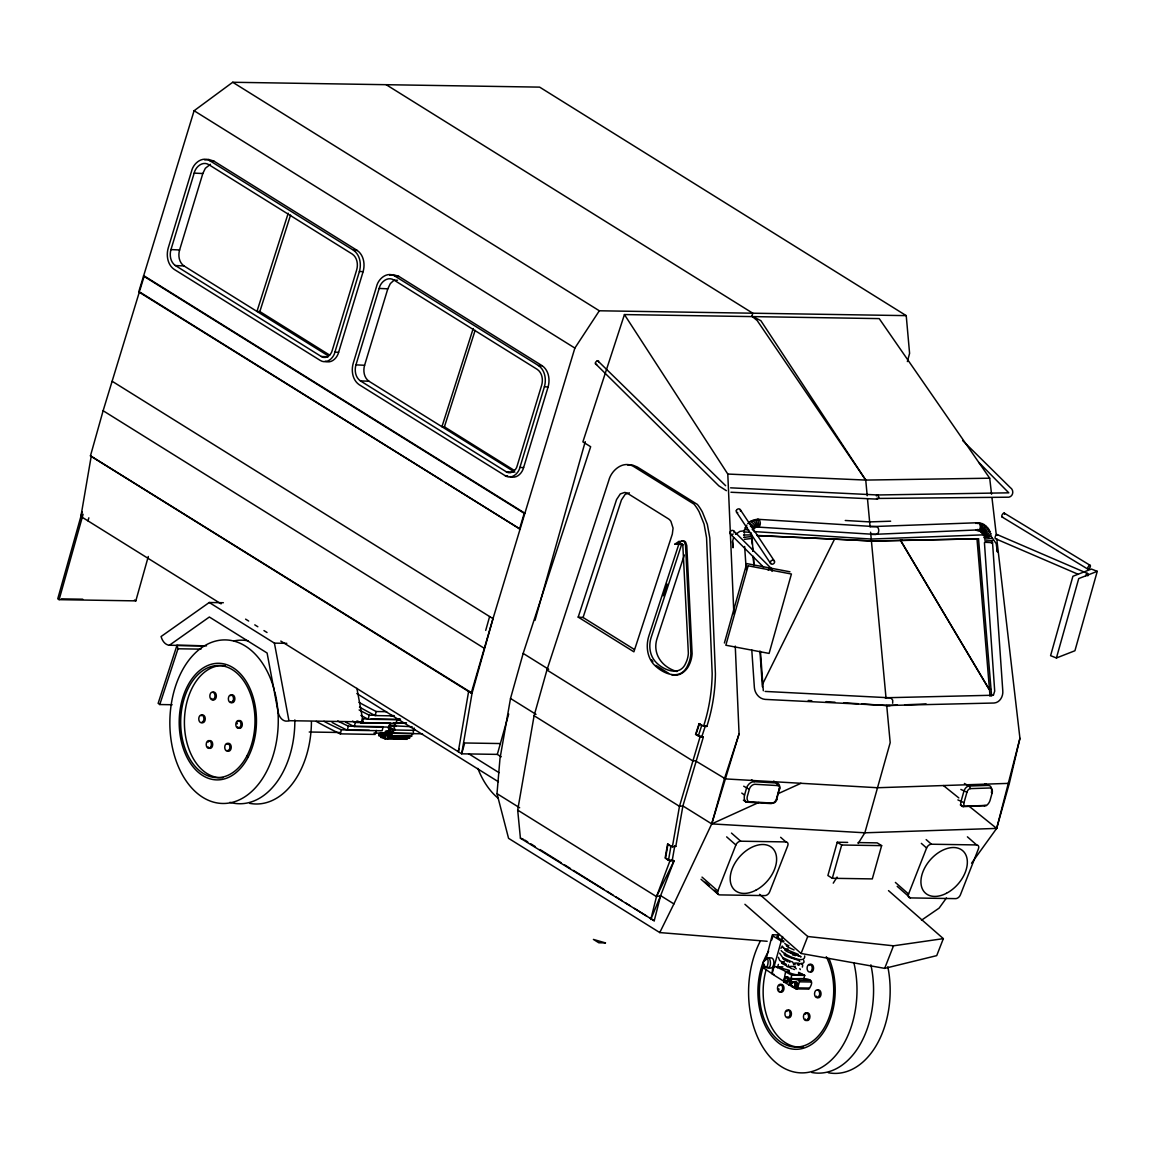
<?xml version="1.0" encoding="UTF-8"?>
<svg xmlns="http://www.w3.org/2000/svg" width="1155" height="1155" viewBox="0 0 1155 1155"><rect width="100%" height="100%" fill="white"/><g stroke="black" fill="none" stroke-linecap="round" stroke-linejoin="round"><path stroke-width="1.5" d="M795.16 967.385L796.243 968.785M767.151 941.282L659.765 932.576L508.561 838.328L496.997 793.644L499.971 758.691L510.51 698.472L523.172 653.412L590.653 446.725L582.885 441.874L624.436 314.579L879.215 318.607L989.705 478.199L991.567 494.239M383.835 733.295L383.359 738.464L383.388 733.064M390.173 735.677L410.213 735.995L409.577 738.276L389.957 737.958L390.173 735.677L387.806 730.971M744.398 539.342L752.136 538.418L751.327 538.605M782.96 958.058L783.494 959.357L788.114 961.783M468.685 691.037L458.29 751.717L459.156 748.613M701.951 736.312L705.445 725.6L706.802 726.452L703.539 726.192L699.078 723.636L695.584 734.349L703.308 737.15L682.894 805.93L675.805 846.398L672.383 846.803L667.576 844.132L665.136 858.021L668.471 860.345L672.326 859.869L674.015 860.923L660.631 895.645L654.235 920.766L520.414 838.212L517.685 810.103L534.101 715.725L546.936 670.001L608.757 480.581C611.298 470.085 623.512 459.907 634.052 466.75L694.126 504.201A59.945 40.569 -85.1 0 1 699.179 511.91L704.074 524.096L706.557 537.71L712.173 673.466A123.368 83.521 -85.1 0 1 703.568 726.206M659.765 932.576L673.899 903.917L660.631 895.645L650.799 919.481L656.488 896.626L674.015 860.923L669.914 860.923L665.569 857.963L667.994 844.074M668.471 860.345L670.94 846.225L667.576 844.132M672.383 846.803L679.472 806.334L700.046 736.904L695.584 734.349M672.326 859.869L674.794 845.763L675.805 846.398M790.872 978.444C796.705 979.815 818.419 974.849 809.511 988.074A1.906 1.256 -89.1 0 1 807.85 989.07L796.026 988.897L783.696 981.88L785.559 971.846L788.793 971.24A5.299 1.285 13.7 0 1 789.428 971.066M892.656 703.236L892.728 700.248L890.909 697.851L765.13 691.426M796.026 988.882A1.906 1.256 -89.1 0 0 797.701 987.9L799.433 981.649L798.798 980.205L791.983 978.458L790.092 985.201M779.683 789.269L779.798 788.764A3.783 2.844 -55 0 0 778.022 785.602L754.807 784.259A5.761 4.346 -55 0 0 749.537 788.62L747.227 796.762A6.887 5.183 -55 0 0 748.339 801.628L772.984 803.158A3.927 2.96 -55 0 0 776.579 800.184L779.437 788.23A5.371 4.043 -55 0 0 776.535 783.003L773.735 781.054M964.006 802.638L963.876 803.158A3.927 2.483 -60.7 0 0 965.335 806.204L986.572 805.41A6.887 4.346 -60.7 0 0 989.994 800.603L992.26 792.46A5.761 3.638 -60.7 0 0 990.138 787.984L970.171 788.634A3.783 2.382 -60.7 0 0 967.096 791.724L964.006 802.638L957.899 799.924M996.751 538.779L1019.937 738.319L1009.326 783.35L996.664 828.409L971.557 863.189M170.969 249.567C169.337 255.067 170.377 262.127 175.387 265.549L321.249 356.476C325.898 359.609 331.297 354.989 332.265 350.297L356.664 269.952C358.281 264.495 357.256 257.493 352.289 254.086L209.041 164.804C202.76 160.603 195.498 166.811 194.184 173.12L170.969 249.567L179.603 249.971L202.818 173.524L205.345 168.284L210.412 164.284M179.603 249.971C177.971 255.472 179.011 262.531 184.02 265.953L328.367 355.928M359.407 271.497C361.515 264.206 360.129 254.894 353.546 250.289L210.123 160.892C202.269 155.723 193.203 163.433 191.528 171.315L168.226 248.007C166.103 255.356 167.504 264.726 174.131 269.346L320.166 360.374C326.403 364.475 333.593 358.368 334.921 352.116L359.407 271.497L363.103 271.67C365.225 264.38 363.825 255.067 357.242 250.462L213.819 161.065L208.42 159.376L204.753 159.968M355.957 364.865C354.325 370.365 355.365 377.425 360.374 380.861L506.237 471.774C510.885 474.907 516.285 470.302 517.252 465.609L541.652 385.25C543.269 379.793 542.244 372.791 537.277 369.398L394.014 280.102C387.748 275.901 380.471 282.109 379.172 288.418L355.957 364.865L364.59 365.269L387.806 288.822L390.332 283.596L393.999 280.232M364.59 365.269C362.959 370.769 363.998 377.829 369.008 381.265L514.87 472.178M544.395 386.81C546.503 379.504 545.117 370.192 538.533 365.601L395.097 276.204C387.257 271.035 378.19 278.745 376.516 286.613L353.213 363.305C351.091 370.654 352.492 380.038 359.118 384.658L505.154 475.687C511.391 479.787 518.581 473.666 519.909 467.414L544.395 386.81L548.091 386.983C550.199 379.677 548.813 370.365 542.229 365.774L398.807 276.363L393.407 274.688L389.74 275.265M534.101 715.725L679.472 806.334L682.894 805.93L711.725 823.89L864.85 832.798L996.664 828.409L1019.937 738.319M907.368 361.573L909.591 353.372L906.227 315.633L539.63 87.13L232.718 82.265L194.098 110.736L138.716 291.897L520.169 529.163L445.238 482.458M442.192 480.552L139.409 291.825L103.127 410.732L90.437 455.922L471.24 693.13L472.063 693.144L492.997 618.647L574.872 348.074L599.33 310.782L906.227 315.633M82.222 511.737L57.75 598.81L59.107 599.662L135.828 600.874L148.302 556.479M59.107 599.662L83.102 514.293M87.982 520.891L88.848 517.801M316.239 721.399A747.097 495.004 -89.1 0 0 340.277 733.873L341.418 729.83L369.282 730.263M347.236 730.205L348.377 726.163L383.215 726.712L382.074 730.754L347.236 730.205A951.792 630.63 -89.1 0 1 332.135 722.467M354.195 726.553L355.336 722.51L390.173 723.059L389.033 727.101L354.195 726.553A1181.291 782.7 -89.1 0 1 345.793 722.222M358.064 721.283A1435.622 951.2 -89.1 0 0 361.154 722.886L362.28 718.858L367.507 718.93M360.894 715.407A1714.785 1136.159 -89.1 0 0 368.113 719.233L369.239 715.19L376.212 715.306M359.465 707.105A2018.752 1337.562 -89.1 0 0 375.072 715.58L376.198 711.538L386.651 711.697M376.256 730.379L375.115 734.421L340.277 733.858M384.37 737.583L381.035 737.525L382.392 732.718M397.118 719.406L395.992 723.434L361.154 722.886M485.721 630.399L489.619 616.539M471.24 693.13L492.997 618.647L112.223 381.309M501.212 756.799L497.329 754.388L508.676 714.05M535.01 620.351L585.239 441.629M867.203 495.755L865.745 480.076L757.204 320.585L751.934 316.196L752.771 313.207L386.174 84.69M724.402 642.989L746.722 563.597L789.977 571.797M735.259 646.078L739.07 733.873L724.402 778.845L711.725 823.89L673.899 903.917M775.178 801.238A5.515 4.158 -55 0 1 770.63 803.562L746.188 802.133A8.475 6.381 -55 0 1 744.571 795.044L746.505 788.172A7.349 5.544 -55 0 1 754.316 781.704L776.535 783.003L777.604 785.544M776.911 797.224L779.437 788.23M765.924 959.834L772.262 935.001A3.003 0.837 15.7 0 1 773.229 934.814L778.586 934.9M771.771 939.968L773.229 934.814M783.855 941.022L783.22 940.776A5.068 1.4 15.7 0 1 781.603 939.982L777.878 937.658L778.845 934.178M774.312 974.56A2.729 0.751 15.7 0 1 773.677 974.401L772.074 973.752L781.242 941.108L772.695 935.767M781.603 939.982L782.585 936.517M777.416 967.818L778.383 964.382M788.981 985.186L791.796 975.195L804.717 975.398L803.793 978.646M847.669 842.399L837.245 842.24L827.89 875.519L832.322 878.291L872.299 878.912L881.64 845.633L877.208 842.876L858.093 842.573M832.322 878.291L841.677 845.012L837.245 842.24M1056.421 657.975L1078.727 578.568L1097.25 571.35L1074.93 650.741L1056.421 657.975L1050.588 655.665L1072.908 576.273L1091.417 569.054L1097.25 571.35M519.49 529.235L524.211 513.34L524.991 513.296L144.216 275.958M139.885 290.237L143.74 277.547M325.248 361.27C331.427 363.839 337.246 357.949 338.617 352.289L363.103 271.67M510.236 476.567C516.415 479.152 522.233 473.247 523.605 467.587L548.091 386.983M739.07 733.873L711.725 823.89L758.777 802.48M288.216 213.227L256.959 311.417L259.832 311.561L329.724 355.134M259.832 311.561L290.555 215.075M473.204 328.54L441.946 426.715L444.401 426.845L514.293 470.417M444.401 426.845L475.124 330.359M203.482 645.804L176.96 645.385L158.134 703.352L159.78 704.536L172.153 704.738M159.78 704.536L177.986 648.778L176.96 645.385M578.193 617.117L616.568 499.552L620.293 493.936L624.523 492.478A13.153 8.908 -85.1 0 1 627.699 493.459L668.326 518.783A12.936 8.749 -85.1 0 1 670.925 521.381L673.062 528.138L672.326 534.086L633.893 651.824L578.193 617.117L583.073 617.492L634.254 649.399M583.073 617.492L621.448 499.942L625.173 494.326L629.403 492.853M679.602 541.796L648.807 636.16C645.948 645.27 646.93 656.083 653.109 663.649C662.349 673.986 680.873 681.724 687.889 664.977A21.873 14.813 -85.1 0 0 690.892 653.658L685.55 545.506L684.482 542.186A5.919 3.999 -85.1 0 0 682.114 540.713L679.602 541.796L680.829 541.883M663.215 595.807L667.07 584.011M682.807 545.001A1.891 1.285 -85.1 0 0 681.695 544.308L651.131 637.488C648.677 645.226 649.5 654.423 654.755 660.862C662.147 669.914 679.905 677.537 685.825 662.956A18.509 12.532 -85.1 0 0 688.366 653.384L682.807 545.001M684.323 554.992L657.238 637.964C651.998 653.297 661.512 667.07 676.902 671.503M695.989 734.378L699.497 723.665M698.284 736.024L701.778 725.326L699.078 723.636M733.569 537.551L732.559 541.464L733.05 547.773L732.559 541.623M381.67 732.949L380.486 736.269L381.035 737.525M386.362 731.086L388.08 737.496L387.546 738.983L385.943 731.043M517.685 810.103L656.488 896.626L669.914 860.923M888.498 890.62L943.346 938.64L936.719 955.633L884.687 968.366L801.094 953.481L807.735 936.503L759.571 894.331M884.687 968.366L893.494 945.815L943.346 938.64M717.832 891.01L735.879 844.984A4.432 2.888 -48.7 0 1 740.702 841.201L785.905 841.923A4.432 2.888 -48.7 0 1 787.724 845.807L769.678 891.833A4.432 2.888 -48.7 0 1 764.855 895.616L719.652 894.894A4.432 2.888 -48.7 0 1 717.832 891.01L702.023 877.107M910.371 897.911A4.432 2.888 -48.7 0 1 908.566 894.028L926.599 848.001A4.432 2.888 -48.7 0 1 931.421 844.218L976.625 844.94A4.432 2.888 -48.7 0 1 978.444 848.824L960.411 894.851A4.432 2.888 -48.7 0 1 955.589 898.633L910.371 897.911L897.19 886.333M764.596 960.931C771.251 948.934 773.345 974.878 764.827 966.244M762.56 684.193L834.574 539.082L871.419 540.973L978.53 538.793L991.611 696.09M382.305 735.778L378.97 735.721L380.587 732.573M798.437 965.118L799.477 964.627L797.311 964.642M876.313 495.914L877.627 494.975L1008.777 492.824L978.935 462.52M833.246 883.156L837.072 877.064M858.151 843.482L864.85 832.798L890.187 742.679L886.722 705.546L861.76 703.944M946.45 897.969L939.116 908.119L921.473 920.217M993.416 695.18L994.7 691.109L984.435 542.691L985.533 542.316L992.535 542.662L1002.785 690.849C1003.334 696.263 999.912 702.644 994.007 703.02L885.957 705.546M992.535 542.662L991.438 543.038M780.896 948.298L781.935 947.042M735.547 534.332L739.893 531.372L743.329 530.939M788.793 971.24L788.576 971.889A5.717 1.386 13.7 0 0 792.056 973.752L794.813 974.459A5.299 1.285 13.7 0 0 798.87 974.531L799.087 973.867A5.732 1.386 13.7 0 0 798.654 973.42M754.432 520.053L756.236 519.375A4.1 2.57 81.9 0 1 758.026 520.963L758.748 523.879A3.826 2.397 81.9 0 1 757.983 526.42L756.178 527.099M681.58 544.236L674.91 544.164L679.169 541.204M756.366 519.981L757.565 519.274L876.905 526.752C879.778 528.153 879.33 534.375 875.851 534.476L757.449 527.055M786.714 977.592L787.522 977.116A2.599 1.718 -89.1 0 1 789.067 978.068L789.399 979.267A2.411 1.588 -89.1 0 1 788.75 981.533L787.955 982.024A2.599 1.718 -89.1 0 1 786.411 981.057M384.904 733.656L385.048 739.027L385.207 731.563M984.118 537.653L991.481 535.891M794.467 982.169L795.434 981.62A3.119 2.065 -89.1 0 1 797.268 982.818L797.657 984.262A2.888 1.906 -89.1 0 1 796.849 986.976L795.882 987.525A3.119 2.065 -89.1 0 1 794.409 986.875M802.393 967.096L802.682 964.945L801.137 963.299M975.888 523.46L977.246 522.753A4.1 2.873 -88.8 0 1 979.801 524.384L980.306 526.29A3.812 2.685 -88.8 0 1 979.166 529.856L871.823 534.447M223.377 602.722L209.243 602.506L161.065 636.549A14.495 9.601 -89.1 0 0 169.41 645.241L206.543 645.833M169.41 645.241L209.358 617.015L267.094 653.008L278.297 712.953A13.716 9.096 -89.1 0 0 288.923 720.691L363.161 721.861L356.909 688.38M977.679 523.576L979.787 522.912A4.1 2.815 -79.4 0 1 981.447 524.5L981.692 527.402A3.826 2.628 -79.4 0 1 980.364 529.943L978.242 530.607A4.1 2.815 -79.4 0 1 977.015 529.77M596.904 361.154L596.038 361.775A2.021 1.271 -45.1 0 0 595.273 363.507L718.858 485.88L726.394 490.687M786.497 945.396L788.057 947.172L794.106 949.944M404.669 739.344L405.78 738.767L393.364 738.608M785.342 953.351C778.817 955.806 801.325 959.935 799.65 961.494M778.239 793.629L800.964 783.292M769.475 958.058C776.478 955.676 774.413 972.106 768.349 967.269M980.263 523.634L981.707 523.432A4.1 2.671 -67.6 0 1 983.165 524.962L983.064 527.777A3.84 2.512 -67.6 0 1 981.447 530.232L979.296 530.896A4.1 2.671 -67.6 0 1 977.837 529.365M682.013 541.031L683.327 540.814A5.919 3.999 -85.1 0 1 685.695 542.287L686.777 545.593L692.119 653.759A21.873 14.813 -85.1 0 1 689.116 665.078C686.113 671.589 678.765 677.205 671.358 674.607M982.14 524.529L983.584 524.327A4.086 2.469 -56.9 0 1 984.883 526.579L984.392 528.413A3.869 2.324 -56.9 0 1 981.75 531.199L980.306 531.387A4.086 2.469 -56.9 0 1 979.31 530.636M751.486 536.57L743.748 537.364L744.542 537.349M656.488 896.626L660.631 895.645M389.221 723.752L405.477 723.016M787.941 948.847C776.954 950.522 803.967 956.456 800.863 956.961M784.346 961.639L782.18 962.086L781.791 963.227L786.945 966.071M777.965 935.463L776.824 936.777A5.703 1.588 15.7 0 0 777.864 937.658M960.281 804.891L963.357 806.623L986.384 805.526M991.524 541.089L992.621 540.713L984.681 540.887M989.07 536.887L990.037 536.729M756.944 535.444L869.989 540.887M748.469 801.758L746.188 802.133L743.387 800.184M988.045 537.118L984.233 537.609M991.337 538.504L992.448 538.317L984.565 539.197M870.596 532.195L871.419 540.973L869.845 541.19L872.631 540.93M871.072 541.146L978.53 538.793M627.598 464.916L632.565 465.061L637.3 466.995L697.389 504.446A59.945 40.569 -85.1 0 1 702.442 512.156L707.322 524.341L709.82 537.97L715.421 673.726A123.368 83.521 -85.1 0 1 706.817 726.452M870.942 526.637L977.246 522.753M786.353 945.685L788.764 945.584M784.938 949.959L787.623 949.843M886.722 705.546L897.464 705.113M904.625 704.824L926.093 703.944M890.635 521.194L869.643 521.901L845.258 520.486M991.611 790.28A7.349 4.649 -60.7 0 0 988.131 785.414L969.031 786.05L964.411 783.465M983.641 534.837L871.231 539.053L753.955 531.574M885.048 697.764L992.925 695.238M624.436 314.579L727.794 474.055L865.745 480.076L989.705 478.199M986.327 527.156L987.482 527.359A4.115 1.891 -39.1 0 1 987.366 529.669L986.125 531.17A3.898 1.79 -39.1 0 1 982.833 532.931L981.678 532.729A4.115 1.891 -39.1 0 1 981.302 531.805M752.194 529.293L752.916 529.293A3.898 1.992 38.7 0 0 753.883 527.489L753.046 525.973A4.115 2.093 38.7 0 0 749.783 523.605L748.238 523.388A3.898 1.992 38.7 0 0 747.675 523.59M61.316 598.868L82.727 599.214M209.243 602.506L274.428 643.133L286.801 643.335M177.986 648.778L200.97 649.139M390.145 715.523L393.624 715.58M375.072 715.58L394.23 715.883M396.916 719.045L400.482 719.103M371 718.988L399.861 719.435M368.113 719.233L399.457 719.724M395.79 722.64L406.488 722.813M389.206 725.571L412.118 726.74M388.889 727.318L393.119 729.96L414.76 730.364L414.111 727.968M388.787 729.498L391.892 733.107L411.931 733.425L411.743 736.341L392.123 736.038L388.383 730.364M309.222 732.01L339.801 732.487M373.96 733.035L384.745 733.208M388.109 727.924L393.884 733.338L422.513 733.8M388.08 737.496L408.119 737.814L407.166 739.301L385.048 739.027M500.375 743.546L464.714 742.983L461.668 753.825L497.329 754.388M546.936 670.001L692.307 760.611L695.57 760.871L725.412 778.86M1008.301 783.335L1009.326 783.35L877.526 787.739L724.402 778.845M841.677 845.012L881.64 845.633M782.917 966.865L776.16 966.764A4.274 2.83 -89.1 0 0 772.536 969.074L772.262 971.702A2.223 1.473 -89.1 0 0 773.07 974.56L784.808 981.894L783.696 981.88M798.798 980.205L810.608 980.393M799.39 981.808L811.214 981.995M797.701 987.886L809.511 988.074M984.681 525.568L985.359 525.583A4.086 2.195 -47.5 0 1 986.096 528.456L985.648 529.308A3.898 2.093 -47.5 0 1 981.952 532.08L981.288 532.065A4.086 2.195 -47.5 0 1 980.234 530.78M753.06 528.456L753.767 528.47A3.898 2.18 48.4 0 0 754.691 525.655L754.258 524.789A4.086 2.281 48.4 0 0 750.519 521.872L749.826 521.858A3.898 2.18 48.4 0 0 748.844 522.479M674.91 544.164L682.749 544.453L681.537 544.366M757.377 535.703L834.574 539.082M210.123 160.892L213.819 161.065M194.184 173.12L202.818 173.524M353.546 250.289L357.242 250.462M175.387 265.549L184.02 265.953M395.097 276.204L398.807 276.363M394.014 280.102L397.479 280.261M379.172 288.418L387.806 288.822M334.921 352.116L338.617 352.289M538.533 365.601L542.229 365.774M321.249 356.476L328.164 356.794M360.374 380.861L369.008 381.265M519.909 467.414L523.605 467.587M506.237 471.774L513.138 472.106M505.154 475.687L507.623 475.802M755.067 527.344L756.828 526.68A3.84 2.382 70.2 0 0 757.305 524.211L756.222 521.367A4.1 2.541 70.2 0 0 754.215 519.837L752.454 520.501A3.84 2.382 70.2 0 0 752.122 521.179M890.086 705.618L765.173 699.396C759.21 698.919 754.749 693.289 754.374 687.514L751.79 650.02M868.69 541.103L871.419 540.973L886.058 698.385M808.255 700.493L811.821 700.724M826.085 701.648L835.007 702.226M843.915 702.789L858.194 703.713M700.046 736.904L703.308 737.15M798.134 963.385C800.141 964.151 805.627 963.761 803.721 960.426M807.735 936.503L893.494 945.815M990.73 533.437L991.192 533.87A4.216 0.765 -18.3 0 1 989.474 534.909L983.757 535.934A4.216 0.765 -18.3 0 1 984.695 535.285M747.429 527.402L746.549 527.286A3.884 1.473 21.7 0 0 744.917 528.182L745.581 529.192M389.423 725.427L395.775 726.408L393.783 722.828M790.987 953.193L800.444 956.542M795.795 962.909L798.538 963.472M730.942 492.247L877.497 499.148L878.912 497.17L877.699 494.975L730.581 487.829M795.376 966.966L793.976 966.663A5.299 1.285 13.7 0 0 789.919 966.591L789.702 967.255A5.717 1.386 13.7 0 0 791.926 968.67M744.398 535.227L743.589 534.967L751.66 534.909M748.7 530.029L745.769 529.567A3.869 1.155 14.2 0 0 744.21 530.001L744.426 530.694M792.575 954.839L795.593 955.633M792.186 957.87L796.661 959.271M789.125 970.258L776.16 966.764L786.671 971.86M798.293 954.405L784.967 948.934M793.167 969.117L794.539 969.521M520.414 838.212L523.172 839.064M751.486 533.134L750.952 532.946A4.245 0.91 7.1 0 0 748.281 532.195L745.293 531.993A3.855 0.837 7.1 0 0 743.748 532.368L744.527 533.119M966.923 792.229L960.859 789.414M798.423 973.044L804.717 975.398L798.625 972.322M790.338 961.22L782.657 957.567L779.596 953.135M749.277 789.356L743.705 786.208M997.184 534.577L1087.606 573.501M1077.745 574.107L995.538 538.735A2.281 1.04 -66.7 0 1 995.206 536.902A2.195 0.996 -66.7 0 1 996.895 534.577A2.281 1.04 -66.7 0 1 997.631 535.4M786.353 964.382L779.697 960.484L778.383 957.307M751.934 316.196L760.842 320.642L865.745 480.076M389.148 726.986L395.14 730.061L393.754 726.452M785.559 971.846L791.796 975.195M985.056 783.682L988.131 785.414M788.562 946.017L784.765 943.548M781.242 941.108L782.859 941.758A2.729 0.751 15.7 0 0 783.812 941.975M725.643 485.706L598.81 361.818A2.021 1.271 -45.1 0 1 598.795 362.237M1004.186 513.065L1090.103 565.3M1002.049 516.964L1087.967 569.198M232.718 82.265L599.33 310.782M194.098 110.736L574.872 348.074M143.437 275.987L524.211 513.34M655.896 665.338L668.658 673.322M523.172 653.412L548.683 669.323M103.127 410.732L483.902 648.071M510.51 698.472L536.021 714.368M468.612 753.71L499.076 772.695M221.11 603.877L80.893 516.473L91.288 455.806L90.465 455.792L472.063 693.144L461.668 753.825L280.795 641.068M245.596 619.138L248.657 621.044M254.779 624.855L257.839 626.761M263.961 630.587L267.022 632.492M356.823 693.52L498.426 781.776M496.997 793.644L519.663 807.778M772.074 973.752L763.08 967.645A3.003 0.837 15.7 0 1 764.047 967.457M524.702 840.017L527.748 841.923M530.795 843.814L535.371 846.673M539.948 849.517L561.272 862.814M564.319 864.72L570.426 868.517M573.472 870.422L603.95 889.422M606.996 891.314L613.088 895.111M616.135 897.016L622.242 900.813M625.288 902.719L629.85 905.563M634.427 908.408L646.612 916.016M649.673 917.907L654.235 920.766M134.471 600.037L135.828 600.874M751.515 779.755L754.316 781.704M741.77 793.081L744.571 795.044M782.152 946.032L783.653 947.923M783.307 947.663L785.256 949.15M943.418 785.544L958.838 797.946M968.641 805.843L996.664 828.409M744.917 904.293L801.094 953.481M967.399 836.826L976.625 844.94M926.151 839.584L931.421 844.218M921.329 843.367L926.599 848.001M895.385 882.434L908.566 894.028M780.636 837.288L785.905 841.923M731.476 833.087L740.702 841.201M726.654 836.87L735.879 844.984M705.156 882.146L709.098 885.625M714.382 890.26L718.338 893.739M701.056 879.287L718.193 894.36M991.669 537.104L996.202 543.615L997.371 551.96L996.881 545.81M962.635 440.546L1010.149 487.453C1014.971 490.543 1012.791 498.166 1006.828 497.213L876.515 498.455M733.598 530.824L771.699 568.91M730.509 534.13L763.542 567.134M804.703 955.907C805.497 965.262 783.87 954.391 781.112 950.536M991.279 792.041L992.087 793.196M740.268 509.629L774.384 561.027M736.442 512.04L770.558 563.438M746.476 527.46L745.928 526.232A3.898 1.747 29.8 0 1 746.895 525.222M970.561 788.591L969.031 786.05A5.371 3.393 -60.7 0 0 963.934 791.146L960.974 801.642A5.515 3.479 -60.7 0 0 963.357 806.623M651.665 659.794L652.907 661.873M387.3 731.317L389.957 737.958M792.316 985.605L792.561 986.298A3.119 2.065 -89.1 0 0 794.409 987.496L795.376 986.948A2.888 1.906 -89.1 0 0 796.17 984.233L795.795 982.804A3.119 2.065 -89.1 0 0 793.961 981.591L792.98 982.14A2.888 1.906 -89.1 0 0 792.344 983.338M776.752 799.664L776.492 798.726A5.515 4.158 -55 0 1 775.597 800.66M393.119 729.96L393.884 733.338M800.271 969.608L800.198 969.233A5.717 1.386 13.7 0 0 799.765 968.785M274.428 643.133L288.923 720.691M784.967 979.859L785.299 981.043A2.599 1.718 -89.1 0 0 786.844 982.01L787.652 981.519A2.411 1.588 -89.1 0 0 788.288 979.238L787.955 978.054A2.599 1.718 -89.1 0 0 786.411 977.087L785.602 977.578A2.411 1.588 -89.1 0 0 785.082 978.588M990.037 696.292L977 538.981M378.725 733.642L378.97 735.721M991.986 497.805L996.332 535.213M413.144 730.278L413.504 733.656M867.535 499.249L870.119 527.041M391.892 733.107L392.123 736.038M751.558 535.213L752.237 544.164M752.511 547.744L752.786 551.325M753.204 556.696L753.883 565.647M760.466 651.579L763.311 690.748M752.136 538.418L753.002 550.935M753.378 556.306L753.998 565.243M759.932 651.073L762.401 686.835M744.629 546.474L746.231 569.689M727.794 474.055L733.858 613.825M853.906 962.866A81.803 54.198 -89.1 0 1 793.976 1071.97A81.803 54.198 -89.1 0 1 760.12 941.484M870.87 964.815A81.803 54.198 -89.1 0 1 811.734 1072.475M828.9 958.433A58.313 38.635 -89.1 0 1 820.108 1036.742A58.313 38.635 -89.1 0 1 767.801 1030.52A58.313 38.635 -89.1 0 1 768.624 951.258M826.273 956.715A56.075 37.162 -89.1 0 1 822.851 1030.087A56.075 37.162 -89.1 0 1 774.269 1036.309A56.075 37.162 -89.1 0 1 763.96 964.714M803.158 1046.892A56.075 37.162 -89.1 0 1 766.111 969.738M809.438 965.104A3.898 2.584 -89.1 0 1 813.495 967.168A3.898 2.584 -89.1 0 1 810.622 972.062M794.539 963.025A3.898 2.584 -89.1 0 1 795.03 964.887M791.507 961.523A3.898 2.584 -89.1 0 1 793.702 964.873M788.75 966.894A3.898 2.584 -89.1 0 1 788.576 964.887M789.587 962.303A3.898 2.584 -89.1 0 1 790.829 961.523M779.365 985.894A3.898 2.584 -89.1 0 1 782.989 985.157A3.898 2.584 -89.1 0 1 783.422 990.629A3.898 2.584 -89.1 0 1 779.798 991.351M778.99 989.763A3.898 2.584 -89.1 0 1 778.831 988.781M788.533 1010.033A3.898 2.584 -89.1 0 1 791.334 1014.884A3.898 2.584 -89.1 0 1 787.248 1016.992M786.815 1011.52A3.898 2.584 -89.1 0 1 787.291 1010.798M805.338 1014.307A3.898 2.584 -89.1 0 1 809.756 1015.173A3.898 2.584 -89.1 0 1 806.999 1020.544M805.771 1019.778A3.898 2.584 -89.1 0 1 805.295 1019.057M817.48 990.225A3.898 2.584 -89.1 0 1 820.743 992.015A3.898 2.584 -89.1 0 1 819.805 997.112A3.898 2.584 -89.1 0 1 816.368 996.202M887.82 966.778A81.803 54.198 -89.1 0 1 828.323 1072.735M984.912 805.526A8.475 5.356 -60.7 0 1 984.363 805.916M1087.779 575.883A2.195 0.996 -66.7 0 0 1087.952 575.334A2.281 1.04 -66.7 0 0 1087.331 573.501A2.195 0.996 -66.7 0 0 1085.642 575.897M1004.431 514.307A2.281 0.953 -58.7 0 0 1003.912 513.065A2.281 0.953 -58.7 0 0 1001.991 515.188A2.281 0.953 -58.7 0 0 1002.323 516.978A2.281 0.953 -58.7 0 0 1002.583 516.935M983.381 533.985A4.172 1.169 -24.7 0 0 983.035 534.765L983.67 535.111A3.884 1.083 -24.7 0 0 986.962 534.245L988.752 533.264A4.172 1.169 -24.7 0 0 990.34 531.473L989.705 531.141A3.884 1.083 -24.7 0 0 989.07 531.17M982.27 533.033A4.144 1.545 -31.6 0 0 982.284 533.48L982.977 533.957A3.898 1.458 -31.6 0 0 986.211 532.96L987.857 531.762A4.144 1.545 -31.6 0 0 989.156 529.495L988.449 529.033A3.898 1.458 -31.6 0 0 987.799 529.048M977.809 530.564A4.1 2.873 -88.8 0 1 975.758 529.683M497.834 797.99A81.803 54.198 -89.1 0 1 477.838 768.393M369.239 715.19A1470.171 974.098 -89.1 0 1 359.118 709.95M376.198 711.538A1730.652 1146.684 -89.1 0 1 359.003 702.399M355.336 722.51A1013.007 671.199 -89.1 0 1 352.506 721.124M348.377 726.163A816.34 540.887 -89.1 0 1 337.751 720.98M341.418 729.83A640.938 424.665 -89.1 0 1 323.92 721.298M787.262 966.721A4.274 2.83 -89.1 0 1 787.97 966.98M733.093 534.101A2.195 1.92 -45 0 1 730.09 533.191A2.195 1.92 -45 0 1 732.169 530.376A2.195 1.92 -45 0 1 734.075 532.773M768.234 570.195A2.195 1.92 -45 0 1 771.049 568.549A2.195 1.92 -45 0 1 771.959 571.364M773.143 560.262A2.195 1.819 -33.6 0 1 774.5 562.499A2.281 1.891 -33.6 0 1 771.8 564.203A2.195 1.819 -33.6 0 1 770.529 561.908M740.384 511.088A2.195 1.819 -33.6 0 0 739.027 508.864A2.281 1.891 -33.6 0 0 736.327 510.568M737.771 512.733A2.195 1.819 -33.6 0 1 736.414 510.496M770.385 561.893A2.281 1.891 -33.6 0 1 773.085 560.189M752.742 530.087A3.898 1.747 29.8 0 0 753.161 529.264L752.612 528.037A4.144 1.862 29.8 0 0 750.36 526.16M753.277 527.532A4.086 2.44 58.9 0 0 754.027 527.806L755.298 527.604A3.869 2.31 58.9 0 0 755.948 524.803L755.139 522.941A4.086 2.44 58.9 0 0 752.295 520.674L751.01 520.862A3.869 2.31 58.9 0 0 750.577 521.309M756.28 526.204A4.1 2.541 -89.4 0 0 758.099 527.084L759.297 526.377A3.812 2.368 -89.4 0 0 760.293 522.796L759.831 520.905A4.1 2.541 -89.4 0 0 757.565 519.274M363.161 721.861A13.716 9.096 -89.1 0 1 356.866 720.994M596.716 364.345A2.195 1.386 -45.1 0 1 595.576 364.157M597.005 360.938A2.195 1.386 -45.1 0 1 598.608 360.966M274.774 691.802A81.803 54.198 -89.1 0 1 215.639 802.653A81.803 54.198 -89.1 0 1 181.638 671.618A81.803 54.198 -89.1 0 1 274.341 690.17M294.843 719.912A81.803 54.198 -89.1 0 1 229.917 802.335M234.133 640.895A81.803 54.198 -89.1 0 1 248.282 640.837M222.814 777.662A56.075 37.162 -89.1 0 1 184.425 720.59A56.075 37.162 -89.1 0 1 225.196 665.771M230.711 695.714A3.898 2.584 -89.1 0 1 234.191 696.147A3.898 2.584 -89.1 0 1 234.162 701.417A3.898 2.584 -89.1 0 1 230.668 701.894M212.78 692.408A3.898 2.584 -89.1 0 1 216.043 694.198A3.898 2.584 -89.1 0 1 215.104 699.295A3.898 2.584 -89.1 0 1 211.683 698.4M201.114 715.768A3.898 2.584 -89.1 0 1 205.229 718.338A3.898 2.584 -89.1 0 1 201.649 722.467M209.156 740.904A3.898 2.584 -89.1 0 1 212.708 744.484A3.898 2.584 -89.1 0 1 209.098 748.093M208.521 747.588A3.898 2.584 -89.1 0 1 208.059 746.881M208.088 742.131A3.898 2.584 -89.1 0 1 208.564 741.409M227.087 744.195A3.898 2.584 -89.1 0 1 230.567 744.643A3.898 2.584 -89.1 0 1 230.524 749.898A3.898 2.584 -89.1 0 1 227.044 750.375M238.161 721.341A3.898 2.584 -89.1 0 1 242.218 723.405A3.898 2.584 -89.1 0 1 239.359 728.3M238.71 728.04A3.898 2.584 -89.1 0 1 237.656 726.813M237.165 723.925A3.898 2.584 -89.1 0 1 237.338 722.943M311.431 721.976A81.803 54.198 -89.1 0 1 249.596 803.331M763.195 962.404C767.57 979.094 771.526 948.212 763.195 962.404M748.166 565.82L725.845 645.226L769.1 653.427L791.42 574.021L748.166 565.82M785.313 977.476L784.967 977.765A2.166 1.429 -89.1 0 0 784.389 979.815L784.693 980.884A2.339 1.545 -89.1 0 0 786.093 981.75L786.8 981.317A2.166 1.429 -89.1 0 0 787.378 979.267L787.089 978.198A2.339 1.545 -89.1 0 0 785.689 977.332L785.313 977.476M792.431 982.111L792.041 982.443A2.512 1.66 -89.1 0 0 791.334 984.796L791.666 986.052A2.714 1.805 -89.1 0 0 793.268 987.092L794.106 986.615A2.512 1.66 -89.1 0 0 794.813 984.262L794.481 983.006A2.714 1.805 -89.1 0 0 792.879 981.967L792.431 982.111M901.954 539.948L900.38 540.165L989.142 689.405L990.716 689.189L989.185 689.362L900.424 540.121L901.954 539.948M605.451 942.899L598.824 942.783L593.41 939.419L605.451 942.899M782.137 963.414L781.516 962.534L782.137 963.414M811.691 970.532A3.898 2.584 -89.1 0 0 810.03 964.309A3.898 2.584 -89.1 0 0 807.273 969.68A3.898 2.584 -89.1 0 0 811.691 970.532M782.094 990.6A3.898 2.584 -89.1 0 0 780.433 984.363A3.898 2.584 -89.1 0 0 777.662 989.734A3.898 2.584 -89.1 0 0 782.094 990.6M789.544 1016.241A3.898 2.584 -89.1 0 0 787.883 1010.004A3.898 2.584 -89.1 0 0 785.111 1015.375A3.898 2.584 -89.1 0 0 789.544 1016.241M808.067 1019.013A3.898 2.584 -89.1 0 0 806.407 1012.791A3.898 2.584 -89.1 0 0 803.635 1018.161A3.898 2.584 -89.1 0 0 808.067 1019.013M819.14 996.173A3.898 2.584 -89.1 0 0 817.48 989.936A3.898 2.584 -89.1 0 0 814.723 995.307A3.898 2.584 -89.1 0 0 819.14 996.173M1088.241 569.213A2.195 0.91 -58.7 0 0 1090.176 567.033A2.281 0.953 -58.7 0 0 1089.829 565.286A2.281 0.953 -58.7 0 0 1087.909 567.423A2.281 0.953 -58.7 0 0 1088.241 569.213M946.407 893.32A28.24 18.422 -48.7 0 0 963.01 850.975A28.24 18.422 -48.7 0 0 922.989 871.65A28.24 18.422 -48.7 0 0 946.407 893.32M755.688 890.303A28.24 18.422 -48.7 0 0 772.276 847.958A28.24 18.422 -48.7 0 0 732.256 868.632A28.24 18.422 -48.7 0 0 755.688 890.303M248.238 756.958A58.313 38.635 -89.1 0 0 223.276 663.764A58.313 38.635 -89.1 0 0 181.985 744.065A58.313 38.635 -89.1 0 0 248.238 756.958M247.083 755.601A56.075 37.162 -89.1 0 0 223.074 665.973A56.075 37.162 -89.1 0 0 183.356 743.199A56.075 37.162 -89.1 0 0 247.083 755.601M232.978 701.143A3.898 2.584 -89.1 0 0 231.303 694.906A3.898 2.584 -89.1 0 0 228.546 700.277A3.898 2.584 -89.1 0 0 232.978 701.143M214.455 698.356A3.898 2.584 -89.1 0 0 212.78 692.119A3.898 2.584 -89.1 0 0 210.022 697.49A3.898 2.584 -89.1 0 0 214.455 698.356M203.381 721.211A3.898 2.584 -89.1 0 0 201.706 714.974A3.898 2.584 -89.1 0 0 198.949 720.345A3.898 2.584 -89.1 0 0 203.381 721.211M210.831 746.837A3.898 2.584 -89.1 0 0 209.156 740.6A3.898 2.584 -89.1 0 0 206.399 745.971A3.898 2.584 -89.1 0 0 210.831 746.837M229.354 749.624A3.898 2.584 -89.1 0 0 227.679 743.387A3.898 2.584 -89.1 0 0 224.922 748.758A3.898 2.584 -89.1 0 0 229.354 749.624M240.428 726.769A3.898 2.584 -89.1 0 0 238.753 720.547A3.898 2.584 -89.1 0 0 235.995 725.918A3.898 2.584 -89.1 0 0 240.428 726.769"/></g></svg>
